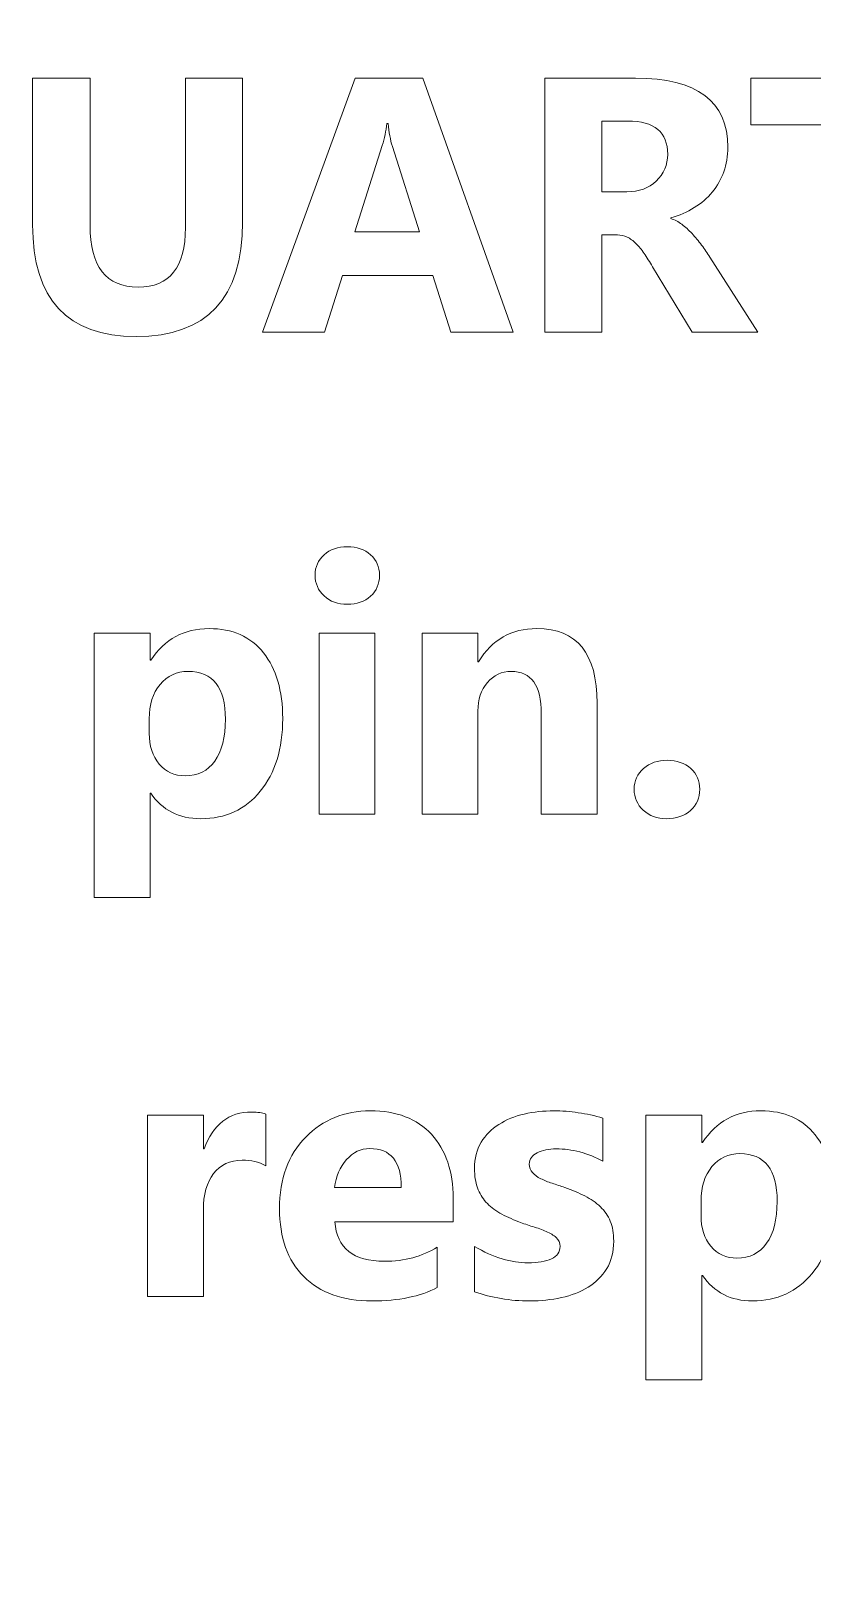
# Model space of a CAD drawing. Header units: centimetres. Extents: x -15 to 18.5, y -14.8 to 14.8.
# Drawn here: x -8.112 to -6.744, y -9.893 to -7.185 of the extents above; entities that cross this region are included whole.
import ezdxf

# ---------------------------------------------------------------- set-up
doc = ezdxf.new("R2010")
doc.units = ezdxf.units.CM
doc.header["$MEASUREMENT"] = 0
doc.layers.add('Layer 1', color=7, linetype='Continuous')

msp = doc.modelspace()

# ---------------------------------------------------------------- linework, layer by layer
at = {"layer": 'Layer 1', "color": 5, "lineweight": 53}
msp.add_open_spline([(-13.5, -4.9), (-13.5, -4.9), (4.5, -4.9), (4.5, -4.9), (4.5, -4.9), (4.5, -4.9), (4.5, -12.1), (4.5, -12.1), (4.5, -12.1), (4.5, -12.1), (-13.5, -12.1), (-13.5, -12.1), (-13.5, -12.1), (-13.5, -12.1), (-13.5, -4.9), (-13.5, -4.9)], degree=3, knots=[0, 0, 0, 0, 0.2, 0.2, 0.2, 0.2, 0.4, 0.4, 0.4, 0.4, 0.6, 0.6, 0.6, 0.6, 1, 1, 1, 1], dxfattribs=at)
at = {"layer": 'Layer 1', "color": 202, "lineweight": 9}
for points, knots in [([(-7.741, -7.52017), (-7.741, -7.65362), (-7.80323, -7.72041), (-7.92758, -7.72041), (-7.92758, -7.72041), (-8.04834, -7.72041), (-8.10867, -7.65521), (-8.10867, -7.52483), (-8.10867, -7.52483), (-8.10867, -7.52483), (-8.10867, -7.26807), (-8.10867, -7.26807), (-8.10867, -7.26807), (-8.10867, -7.26807), (-8.00823, -7.26807), (-8.00823, -7.26807), (-8.00823, -7.26807), (-8.00823, -7.26807), (-8.00823, -7.52599), (-8.00823, -7.52599), (-8.00823, -7.52599), (-8.00823, -7.59796), (-7.98008, -7.63394), (-7.92388, -7.63394), (-7.92388, -7.63394), (-7.86874, -7.63394), (-7.84112, -7.59923), (-7.84112, -7.52969), (-7.84112, -7.52969), (-7.84112, -7.52969), (-7.84112, -7.26807), (-7.84112, -7.26807), (-7.84112, -7.26807), (-7.84112, -7.26807), (-7.741, -7.26807), (-7.741, -7.26807), (-7.741, -7.26807), (-7.741, -7.26807), (-7.741, -7.52017), (-7.741, -7.52017)], [0, 0, 0, 0, 0.0909091, 0.0909091, 0.0909091, 0.0909091, 0.1818182, 0.1818182, 0.1818182, 0.1818182, 0.2727273, 0.2727273, 0.2727273, 0.2727273, 0.3636364, 0.3636364, 0.3636364, 0.3636364, 0.4545455, 0.4545455, 0.4545455, 0.4545455, 0.5454545, 0.5454545, 0.5454545, 0.5454545, 0.6363636, 0.6363636, 0.6363636, 0.6363636, 0.7272727, 0.7272727, 0.7272727, 0.7272727, 0.8181818, 0.8181818, 0.8181818, 0.8181818, 1, 1, 1, 1]), ([(-7.26719, -7.71268), (-7.26719, -7.71268), (-7.3763, -7.71268), (-7.3763, -7.71268), (-7.3763, -7.71268), (-7.3763, -7.71268), (-7.40794, -7.61373), (-7.40794, -7.61373), (-7.40794, -7.61373), (-7.40794, -7.61373), (-7.56606, -7.61373), (-7.56606, -7.61373), (-7.56606, -7.61373), (-7.56606, -7.61373), (-7.59739, -7.71268), (-7.59739, -7.71268), (-7.59739, -7.71268), (-7.59739, -7.71268), (-7.70597, -7.71268), (-7.70597, -7.71268), (-7.70597, -7.71268), (-7.70597, -7.71268), (-7.54405, -7.26807), (-7.54405, -7.26807), (-7.54405, -7.26807), (-7.54405, -7.26807), (-7.4253, -7.26807), (-7.4253, -7.26807), (-7.4253, -7.26807), (-7.4253, -7.26807), (-7.26719, -7.71268), (-7.26719, -7.71268)], [0, 0, 0, 0, 0.1111111, 0.1111111, 0.1111111, 0.1111111, 0.2222222, 0.2222222, 0.2222222, 0.2222222, 0.3333333, 0.3333333, 0.3333333, 0.3333333, 0.4444444, 0.4444444, 0.4444444, 0.4444444, 0.5555556, 0.5555556, 0.5555556, 0.5555556, 0.6666667, 0.6666667, 0.6666667, 0.6666667, 0.7777778, 0.7777778, 0.7777778, 0.7777778, 1, 1, 1, 1]), ([(-6.83867, -7.71268), (-6.83867, -7.71268), (-6.95371, -7.71268), (-6.95371, -7.71268), (-6.95371, -7.71268), (-6.95371, -7.71268), (-7.02282, -7.59827), (-7.02282, -7.59827), (-7.02282, -7.59827), (-7.028, -7.5896), (-7.03298, -7.58187), (-7.03774, -7.57499), (-7.03774, -7.57499), (-7.0425, -7.56822), (-7.04726, -7.5624), (-7.05213, -7.55753), (-7.05213, -7.55753), (-7.057, -7.55266), (-7.06208, -7.54896), (-7.06737, -7.54631), (-7.06737, -7.54631), (-7.07266, -7.54377), (-7.07838, -7.5425), (-7.08452, -7.5425), (-7.08452, -7.5425), (-7.08452, -7.5425), (-7.11151, -7.5425), (-7.11151, -7.5425), (-7.11151, -7.5425), (-7.11151, -7.5425), (-7.11151, -7.71268), (-7.11151, -7.71268), (-7.11151, -7.71268), (-7.11151, -7.71268), (-7.21173, -7.71268), (-7.21173, -7.71268), (-7.21173, -7.71268), (-7.21173, -7.71268), (-7.21173, -7.26807), (-7.21173, -7.26807), (-7.21173, -7.26807), (-7.21173, -7.26807), (-7.05298, -7.26807), (-7.05298, -7.26807), (-7.05298, -7.26807), (-6.94503, -7.26807), (-6.89105, -7.3084), (-6.89105, -7.38894), (-6.89105, -7.38894), (-6.89105, -7.40449), (-6.89349, -7.41878), (-6.89825, -7.4319), (-6.89825, -7.4319), (-6.90301, -7.44503), (-6.90968, -7.45688), (-6.91836, -7.46746), (-6.91836, -7.46746), (-6.92704, -7.47794), (-6.93752, -7.48704), (-6.94979, -7.49466), (-6.94979, -7.49466), (-6.96217, -7.50239), (-6.97583, -7.50832), (-6.99096, -7.51265), (-6.99096, -7.51265), (-6.99096, -7.51265), (-6.99096, -7.51392), (-6.99096, -7.51392), (-6.99096, -7.51392), (-6.98429, -7.51604), (-6.97794, -7.51932), (-6.9717, -7.52398), (-6.9717, -7.52398), (-6.96546, -7.52864), (-6.95953, -7.53403), (-6.95371, -7.54028), (-6.95371, -7.54028), (-6.94789, -7.54652), (-6.94238, -7.55319), (-6.93709, -7.56028), (-6.93709, -7.56028), (-6.9318, -7.56737), (-6.92704, -7.57436), (-6.9227, -7.58123), (-6.9227, -7.58123), (-6.9227, -7.58123), (-6.83867, -7.71268), (-6.83867, -7.71268)], [0, 0, 0, 0, 0.0434783, 0.0434783, 0.0434783, 0.0434783, 0.0869565, 0.0869565, 0.0869565, 0.0869565, 0.1304348, 0.1304348, 0.1304348, 0.1304348, 0.173913, 0.173913, 0.173913, 0.173913, 0.2173913, 0.2173913, 0.2173913, 0.2173913, 0.2608696, 0.2608696, 0.2608696, 0.2608696, 0.3043478, 0.3043478, 0.3043478, 0.3043478, 0.3478261, 0.3478261, 0.3478261, 0.3478261, 0.3913043, 0.3913043, 0.3913043, 0.3913043, 0.4347826, 0.4347826, 0.4347826, 0.4347826, 0.4782609, 0.4782609, 0.4782609, 0.4782609, 0.5217391, 0.5217391, 0.5217391, 0.5217391, 0.5652174, 0.5652174, 0.5652174, 0.5652174, 0.6086957, 0.6086957, 0.6086957, 0.6086957, 0.6521739, 0.6521739, 0.6521739, 0.6521739, 0.6956522, 0.6956522, 0.6956522, 0.6956522, 0.7391304, 0.7391304, 0.7391304, 0.7391304, 0.7826087, 0.7826087, 0.7826087, 0.7826087, 0.826087, 0.826087, 0.826087, 0.826087, 0.8695652, 0.8695652, 0.8695652, 0.8695652, 0.9130435, 0.9130435, 0.9130435, 0.9130435, 1, 1, 1, 1]), ([(-6.49757, -7.34957), (-6.49757, -7.34957), (-6.62446, -7.34957), (-6.62446, -7.34957), (-6.62446, -7.34957), (-6.62446, -7.34957), (-6.62446, -7.71268), (-6.62446, -7.71268), (-6.62446, -7.71268), (-6.62446, -7.71268), (-6.7249, -7.71268), (-6.7249, -7.71268), (-6.7249, -7.71268), (-6.7249, -7.71268), (-6.7249, -7.34957), (-6.7249, -7.34957), (-6.7249, -7.34957), (-6.7249, -7.34957), (-6.85105, -7.34957), (-6.85105, -7.34957), (-6.85105, -7.34957), (-6.85105, -7.34957), (-6.85105, -7.26807), (-6.85105, -7.26807), (-6.85105, -7.26807), (-6.85105, -7.26807), (-6.49757, -7.26807), (-6.49757, -7.26807), (-6.49757, -7.26807), (-6.49757, -7.26807), (-6.49757, -7.34957), (-6.49757, -7.34957)], [0, 0, 0, 0, 0.1111111, 0.1111111, 0.1111111, 0.1111111, 0.2222222, 0.2222222, 0.2222222, 0.2222222, 0.3333333, 0.3333333, 0.3333333, 0.3333333, 0.4444444, 0.4444444, 0.4444444, 0.4444444, 0.5555556, 0.5555556, 0.5555556, 0.5555556, 0.6666667, 0.6666667, 0.6666667, 0.6666667, 0.7777778, 0.7777778, 0.7777778, 0.7777778, 1, 1, 1, 1]), ([(-7.43091, -7.53689), (-7.43091, -7.53689), (-7.47864, -7.38745), (-7.47864, -7.38745), (-7.47864, -7.38745), (-7.48213, -7.37624), (-7.48467, -7.3629), (-7.48615, -7.34745), (-7.48615, -7.34745), (-7.48615, -7.34745), (-7.48859, -7.34745), (-7.48859, -7.34745), (-7.48859, -7.34745), (-7.48965, -7.36047), (-7.49219, -7.37338), (-7.49631, -7.38618), (-7.49631, -7.38618), (-7.49631, -7.38618), (-7.54468, -7.53689), (-7.54468, -7.53689), (-7.54468, -7.53689), (-7.54468, -7.53689), (-7.43091, -7.53689), (-7.43091, -7.53689)], [0, 0, 0, 0, 0.1428571, 0.1428571, 0.1428571, 0.1428571, 0.2857143, 0.2857143, 0.2857143, 0.2857143, 0.4285714, 0.4285714, 0.4285714, 0.4285714, 0.5714286, 0.5714286, 0.5714286, 0.5714286, 0.7142857, 0.7142857, 0.7142857, 0.7142857, 1, 1, 1, 1]), ([(-7.11151, -7.34311), (-7.11151, -7.34311), (-7.11151, -7.46683), (-7.11151, -7.46683), (-7.11151, -7.46683), (-7.11151, -7.46683), (-7.06811, -7.46683), (-7.06811, -7.46683), (-7.06811, -7.46683), (-7.04663, -7.46683), (-7.02938, -7.46058), (-7.01636, -7.4482), (-7.01636, -7.4482), (-7.00313, -7.43561), (-6.99646, -7.41994), (-6.99646, -7.40142), (-6.99646, -7.40142), (-6.99646, -7.36248), (-7.01975, -7.34311), (-7.06631, -7.34311), (-7.06631, -7.34311), (-7.06631, -7.34311), (-7.11151, -7.34311), (-7.11151, -7.34311)], [0, 0, 0, 0, 0.1428571, 0.1428571, 0.1428571, 0.1428571, 0.2857143, 0.2857143, 0.2857143, 0.2857143, 0.4285714, 0.4285714, 0.4285714, 0.4285714, 0.5714286, 0.5714286, 0.5714286, 0.5714286, 0.7142857, 0.7142857, 0.7142857, 0.7142857, 1, 1, 1, 1]), ([(-7.55759, -8.18957), (-7.5741, -8.18957), (-7.58765, -8.1847), (-7.59813, -8.17486), (-7.59813, -8.17486), (-7.60871, -8.16502), (-7.614, -8.15306), (-7.614, -8.13877), (-7.614, -8.13877), (-7.614, -8.12406), (-7.60871, -8.1121), (-7.59813, -8.10279), (-7.59813, -8.10279), (-7.58765, -8.09347), (-7.5741, -8.08882), (-7.55759, -8.08882), (-7.55759, -8.08882), (-7.54077, -8.08882), (-7.52722, -8.09347), (-7.51674, -8.10279), (-7.51674, -8.10279), (-7.50637, -8.1121), (-7.50108, -8.12406), (-7.50108, -8.13877), (-7.50108, -8.13877), (-7.50108, -8.15359), (-7.50637, -8.16586), (-7.51674, -8.17539), (-7.51674, -8.17539), (-7.52722, -8.18481), (-7.54077, -8.18957), (-7.55759, -8.18957)], [0, 0, 0, 0, 0.1111111, 0.1111111, 0.1111111, 0.1111111, 0.2222222, 0.2222222, 0.2222222, 0.2222222, 0.3333333, 0.3333333, 0.3333333, 0.3333333, 0.4444444, 0.4444444, 0.4444444, 0.4444444, 0.5555556, 0.5555556, 0.5555556, 0.5555556, 0.6666667, 0.6666667, 0.6666667, 0.6666667, 0.7777778, 0.7777778, 0.7777778, 0.7777778, 1, 1, 1, 1]), ([(-7.90177, -8.5204), (-7.90177, -8.5204), (-7.90304, -8.5204), (-7.90304, -8.5204), (-7.90304, -8.5204), (-7.90304, -8.5204), (-7.90304, -8.70339), (-7.90304, -8.70339), (-7.90304, -8.70339), (-7.90304, -8.70339), (-8.00093, -8.70339), (-8.00093, -8.70339), (-8.00093, -8.70339), (-8.00093, -8.70339), (-8.00093, -8.23984), (-8.00093, -8.23984), (-8.00093, -8.23984), (-8.00093, -8.23984), (-7.90304, -8.23984), (-7.90304, -8.23984), (-7.90304, -8.23984), (-7.90304, -8.23984), (-7.90304, -8.28757), (-7.90304, -8.28757), (-7.90304, -8.28757), (-7.90304, -8.28757), (-7.90177, -8.28757), (-7.90177, -8.28757), (-7.90177, -8.28757), (-7.87753, -8.25063), (-7.84356, -8.23211), (-7.79975, -8.23211), (-7.79975, -8.23211), (-7.75858, -8.23211), (-7.72683, -8.24619), (-7.70439, -8.27445), (-7.70439, -8.27445), (-7.68195, -8.3026), (-7.67073, -8.34102), (-7.67073, -8.38959), (-7.67073, -8.38959), (-7.67073, -8.44251), (-7.68386, -8.48495), (-7.71, -8.51702), (-7.71, -8.51702), (-7.73614, -8.54908), (-7.77096, -8.56507), (-7.81435, -8.56507), (-7.81435, -8.56507), (-7.85256, -8.56507), (-7.88166, -8.55025), (-7.90177, -8.5204)], [0, 0, 0, 0, 0.0714286, 0.0714286, 0.0714286, 0.0714286, 0.1428571, 0.1428571, 0.1428571, 0.1428571, 0.2142857, 0.2142857, 0.2142857, 0.2142857, 0.2857143, 0.2857143, 0.2857143, 0.2857143, 0.3571429, 0.3571429, 0.3571429, 0.3571429, 0.4285714, 0.4285714, 0.4285714, 0.4285714, 0.5, 0.5, 0.5, 0.5, 0.5714286, 0.5714286, 0.5714286, 0.5714286, 0.6428571, 0.6428571, 0.6428571, 0.6428571, 0.7142857, 0.7142857, 0.7142857, 0.7142857, 0.7857143, 0.7857143, 0.7857143, 0.7857143, 0.8571429, 0.8571429, 0.8571429, 0.8571429, 1, 1, 1, 1]), ([(-7.12008, -8.55734), (-7.12008, -8.55734), (-7.21776, -8.55734), (-7.21776, -8.55734), (-7.21776, -8.55734), (-7.21776, -8.55734), (-7.21776, -8.38092), (-7.21776, -8.38092), (-7.21776, -8.38092), (-7.21776, -8.3317), (-7.23533, -8.30715), (-7.27046, -8.30715), (-7.27046, -8.30715), (-7.2874, -8.30715), (-7.30137, -8.31361), (-7.31227, -8.32662), (-7.31227, -8.32662), (-7.32328, -8.33964), (-7.32878, -8.35626), (-7.32878, -8.37626), (-7.32878, -8.37626), (-7.32878, -8.37626), (-7.32878, -8.55734), (-7.32878, -8.55734), (-7.32878, -8.55734), (-7.32878, -8.55734), (-7.42667, -8.55734), (-7.42667, -8.55734), (-7.42667, -8.55734), (-7.42667, -8.55734), (-7.42667, -8.23984), (-7.42667, -8.23984), (-7.42667, -8.23984), (-7.42667, -8.23984), (-7.32878, -8.23984), (-7.32878, -8.23984), (-7.32878, -8.23984), (-7.32878, -8.23984), (-7.32878, -8.29011), (-7.32878, -8.29011), (-7.32878, -8.29011), (-7.32878, -8.29011), (-7.32751, -8.29011), (-7.32751, -8.29011), (-7.32751, -8.29011), (-7.30412, -8.25138), (-7.27015, -8.23211), (-7.22549, -8.23211), (-7.22549, -8.23211), (-7.15521, -8.23211), (-7.12008, -8.27572), (-7.12008, -8.36292), (-7.12008, -8.36292), (-7.12008, -8.36292), (-7.12008, -8.55734), (-7.12008, -8.55734)], [0, 0, 0, 0, 0.0666667, 0.0666667, 0.0666667, 0.0666667, 0.1333333, 0.1333333, 0.1333333, 0.1333333, 0.2, 0.2, 0.2, 0.2, 0.2666667, 0.2666667, 0.2666667, 0.2666667, 0.3333333, 0.3333333, 0.3333333, 0.3333333, 0.4, 0.4, 0.4, 0.4, 0.4666667, 0.4666667, 0.4666667, 0.4666667, 0.5333333, 0.5333333, 0.5333333, 0.5333333, 0.6, 0.6, 0.6, 0.6, 0.6666667, 0.6666667, 0.6666667, 0.6666667, 0.7333333, 0.7333333, 0.7333333, 0.7333333, 0.8, 0.8, 0.8, 0.8, 0.8666667, 0.8666667, 0.8666667, 0.8666667, 1, 1, 1, 1]), ([(-7.50923, -8.55734), (-7.50923, -8.55734), (-7.60712, -8.55734), (-7.60712, -8.55734), (-7.60712, -8.55734), (-7.60712, -8.55734), (-7.60712, -8.23984), (-7.60712, -8.23984), (-7.60712, -8.23984), (-7.60712, -8.23984), (-7.50923, -8.23984), (-7.50923, -8.23984), (-7.50923, -8.23984), (-7.50923, -8.23984), (-7.50923, -8.55734), (-7.50923, -8.55734)], [0, 0, 0, 0, 0.2, 0.2, 0.2, 0.2, 0.4, 0.4, 0.4, 0.4, 0.6, 0.6, 0.6, 0.6, 1, 1, 1, 1]), ([(-7.90452, -8.39023), (-7.90452, -8.39023), (-7.90452, -8.41563), (-7.90452, -8.41563), (-7.90452, -8.41563), (-7.90452, -8.43754), (-7.89881, -8.45542), (-7.88716, -8.46929), (-7.88716, -8.46929), (-7.87563, -8.48315), (-7.86039, -8.49003), (-7.84155, -8.49003), (-7.84155, -8.49003), (-7.81932, -8.49003), (-7.80197, -8.48146), (-7.78969, -8.46421), (-7.78969, -8.46421), (-7.77741, -8.44696), (-7.77117, -8.42251), (-7.77117, -8.39086), (-7.77117, -8.39086), (-7.77117, -8.33498), (-7.79287, -8.30715), (-7.83636, -8.30715), (-7.83636, -8.30715), (-7.85637, -8.30715), (-7.87277, -8.31466), (-7.88547, -8.3299), (-7.88547, -8.3299), (-7.89817, -8.34514), (-7.90452, -8.36525), (-7.90452, -8.39023)], [0, 0, 0, 0, 0.1111111, 0.1111111, 0.1111111, 0.1111111, 0.2222222, 0.2222222, 0.2222222, 0.2222222, 0.3333333, 0.3333333, 0.3333333, 0.3333333, 0.4444444, 0.4444444, 0.4444444, 0.4444444, 0.5555556, 0.5555556, 0.5555556, 0.5555556, 0.6666667, 0.6666667, 0.6666667, 0.6666667, 0.7777778, 0.7777778, 0.7777778, 0.7777778, 1, 1, 1, 1]), ([(-6.99879, -8.56507), (-7.01498, -8.56507), (-7.02842, -8.56009), (-7.03911, -8.55025), (-7.03911, -8.55025), (-7.0499, -8.5403), (-7.05519, -8.52813), (-7.05519, -8.51363), (-7.05519, -8.51363), (-7.05519, -8.49871), (-7.04969, -8.48654), (-7.03868, -8.47701), (-7.03868, -8.47701), (-7.02757, -8.46749), (-7.01381, -8.46272), (-6.9973, -8.46272), (-6.9973, -8.46272), (-6.98048, -8.46272), (-6.96682, -8.46759), (-6.95613, -8.47722), (-6.95613, -8.47722), (-6.94555, -8.48675), (-6.94026, -8.49892), (-6.94026, -8.51363), (-6.94026, -8.51363), (-6.94026, -8.52866), (-6.94566, -8.54104), (-6.95645, -8.55067), (-6.95645, -8.55067), (-6.96735, -8.5603), (-6.98143, -8.56507), (-6.99879, -8.56507)], [0, 0, 0, 0, 0.1111111, 0.1111111, 0.1111111, 0.1111111, 0.2222222, 0.2222222, 0.2222222, 0.2222222, 0.3333333, 0.3333333, 0.3333333, 0.3333333, 0.4444444, 0.4444444, 0.4444444, 0.4444444, 0.5555556, 0.5555556, 0.5555556, 0.5555556, 0.6666667, 0.6666667, 0.6666667, 0.6666667, 0.7777778, 0.7777778, 0.7777778, 0.7777778, 1, 1, 1, 1]), ([(-7.70049, -9.17287), (-7.71234, -9.16641), (-7.7261, -9.16324), (-7.74176, -9.16324), (-7.74176, -9.16324), (-7.76304, -9.16324), (-7.77965, -9.17107), (-7.79172, -9.18663), (-7.79172, -9.18663), (-7.80368, -9.20229), (-7.80971, -9.22346), (-7.80971, -9.25034), (-7.80971, -9.25034), (-7.80971, -9.25034), (-7.80971, -9.402), (-7.80971, -9.402), (-7.80971, -9.402), (-7.80971, -9.402), (-7.9076, -9.402), (-7.9076, -9.402), (-7.9076, -9.402), (-7.9076, -9.402), (-7.9076, -9.0845), (-7.9076, -9.0845), (-7.9076, -9.0845), (-7.9076, -9.0845), (-7.80971, -9.0845), (-7.80971, -9.0845), (-7.80971, -9.0845), (-7.80971, -9.0845), (-7.80971, -9.14345), (-7.80971, -9.14345), (-7.80971, -9.14345), (-7.80971, -9.14345), (-7.80844, -9.14345), (-7.80844, -9.14345), (-7.80844, -9.14345), (-7.79288, -9.10037), (-7.76505, -9.07889), (-7.72472, -9.07889), (-7.72472, -9.07889), (-7.71435, -9.07889), (-7.70631, -9.08016), (-7.70049, -9.08259), (-7.70049, -9.08259), (-7.70049, -9.08259), (-7.70049, -9.17287), (-7.70049, -9.17287)], [0, 0, 0, 0, 0.0769231, 0.0769231, 0.0769231, 0.0769231, 0.1538462, 0.1538462, 0.1538462, 0.1538462, 0.2307692, 0.2307692, 0.2307692, 0.2307692, 0.3076923, 0.3076923, 0.3076923, 0.3076923, 0.3846154, 0.3846154, 0.3846154, 0.3846154, 0.4615385, 0.4615385, 0.4615385, 0.4615385, 0.5384615, 0.5384615, 0.5384615, 0.5384615, 0.6153846, 0.6153846, 0.6153846, 0.6153846, 0.6923077, 0.6923077, 0.6923077, 0.6923077, 0.7692308, 0.7692308, 0.7692308, 0.7692308, 0.8461538, 0.8461538, 0.8461538, 0.8461538, 1, 1, 1, 1]), ([(-7.37219, -9.27119), (-7.37219, -9.27119), (-7.57931, -9.27119), (-7.57931, -9.27119), (-7.57931, -9.27119), (-7.57603, -9.31723), (-7.54692, -9.3403), (-7.49221, -9.3403), (-7.49221, -9.3403), (-7.45728, -9.3403), (-7.42659, -9.33204), (-7.40013, -9.31553), (-7.40013, -9.31553), (-7.40013, -9.31553), (-7.40013, -9.38623), (-7.40013, -9.38623), (-7.40013, -9.38623), (-7.42945, -9.40189), (-7.46755, -9.40973), (-7.51454, -9.40973), (-7.51454, -9.40973), (-7.56576, -9.40973), (-7.60556, -9.39554), (-7.63392, -9.36707), (-7.63392, -9.36707), (-7.66218, -9.33871), (-7.67636, -9.29902), (-7.67636, -9.24822), (-7.67636, -9.24822), (-7.67636, -9.19552), (-7.66112, -9.15371), (-7.63043, -9.12292), (-7.63043, -9.12292), (-7.59984, -9.09212), (-7.56227, -9.07677), (-7.51761, -9.07677), (-7.51761, -9.07677), (-7.47136, -9.07677), (-7.43548, -9.09053), (-7.41019, -9.11794), (-7.41019, -9.11794), (-7.38489, -9.14546), (-7.37219, -9.18282), (-7.37219, -9.22991), (-7.37219, -9.22991), (-7.37219, -9.22991), (-7.37219, -9.27119), (-7.37219, -9.27119)], [0, 0, 0, 0, 0.0769231, 0.0769231, 0.0769231, 0.0769231, 0.1538462, 0.1538462, 0.1538462, 0.1538462, 0.2307692, 0.2307692, 0.2307692, 0.2307692, 0.3076923, 0.3076923, 0.3076923, 0.3076923, 0.3846154, 0.3846154, 0.3846154, 0.3846154, 0.4615385, 0.4615385, 0.4615385, 0.4615385, 0.5384615, 0.5384615, 0.5384615, 0.5384615, 0.6153846, 0.6153846, 0.6153846, 0.6153846, 0.6923077, 0.6923077, 0.6923077, 0.6923077, 0.7692308, 0.7692308, 0.7692308, 0.7692308, 0.8461538, 0.8461538, 0.8461538, 0.8461538, 1, 1, 1, 1]), ([(-7.33472, -9.39364), (-7.33472, -9.39364), (-7.33472, -9.31426), (-7.33472, -9.31426), (-7.33472, -9.31426), (-7.31853, -9.324), (-7.30244, -9.3312), (-7.28646, -9.33596), (-7.28646, -9.33596), (-7.27048, -9.34072), (-7.25535, -9.34305), (-7.24106, -9.34305), (-7.24106, -9.34305), (-7.2237, -9.34305), (-7.20995, -9.34072), (-7.2, -9.33596), (-7.2, -9.33596), (-7.18994, -9.3312), (-7.18497, -9.324), (-7.18497, -9.31426), (-7.18497, -9.31426), (-7.18497, -9.30802), (-7.18719, -9.30283), (-7.19174, -9.29871), (-7.19174, -9.29871), (-7.19629, -9.29458), (-7.20211, -9.29098), (-7.20931, -9.28791), (-7.20931, -9.28791), (-7.2164, -9.28484), (-7.22423, -9.28198), (-7.2327, -9.27955), (-7.2327, -9.27955), (-7.24117, -9.27701), (-7.24932, -9.27426), (-7.25715, -9.27119), (-7.25715, -9.27119), (-7.26974, -9.26643), (-7.28085, -9.26124), (-7.29049, -9.25584), (-7.29049, -9.25584), (-7.30012, -9.25034), (-7.30816, -9.24399), (-7.31472, -9.23669), (-7.31472, -9.23669), (-7.32118, -9.22949), (-7.32615, -9.22113), (-7.32954, -9.21161), (-7.32954, -9.21161), (-7.33292, -9.20208), (-7.33472, -9.19086), (-7.33472, -9.17784), (-7.33472, -9.17784), (-7.33472, -9.16006), (-7.33081, -9.14472), (-7.32308, -9.13191), (-7.32308, -9.13191), (-7.31536, -9.11911), (-7.30498, -9.10863), (-7.29207, -9.10048), (-7.29207, -9.10048), (-7.27916, -9.09233), (-7.26434, -9.0863), (-7.24773, -9.08249), (-7.24773, -9.08249), (-7.23111, -9.07868), (-7.21376, -9.07677), (-7.19576, -9.07677), (-7.19576, -9.07677), (-7.18169, -9.07677), (-7.16751, -9.07783), (-7.15301, -9.08005), (-7.15301, -9.08005), (-7.13851, -9.08217), (-7.12422, -9.08535), (-7.11015, -9.08947), (-7.11015, -9.08947), (-7.11015, -9.08947), (-7.11015, -9.16514), (-7.11015, -9.16514), (-7.11015, -9.16514), (-7.12263, -9.15784), (-7.13586, -9.15244), (-7.15004, -9.14885), (-7.15004, -9.14885), (-7.16423, -9.14525), (-7.17809, -9.14345), (-7.19174, -9.14345), (-7.19174, -9.14345), (-7.1982, -9.14345), (-7.20423, -9.14398), (-7.20984, -9.14514), (-7.20984, -9.14514), (-7.21556, -9.1462), (-7.22064, -9.14789), (-7.22497, -9.15012), (-7.22497, -9.15012), (-7.22931, -9.15223), (-7.2327, -9.15498), (-7.23513, -9.15848), (-7.23513, -9.15848), (-7.23767, -9.16186), (-7.23884, -9.16578), (-7.23884, -9.17012), (-7.23884, -9.17012), (-7.23884, -9.17583), (-7.23704, -9.18081), (-7.23334, -9.18494), (-7.23334, -9.18494), (-7.22953, -9.18906), (-7.22476, -9.19266), (-7.21873, -9.19562), (-7.21873, -9.19562), (-7.2127, -9.19869), (-7.20603, -9.20134), (-7.19873, -9.20367), (-7.19873, -9.20367), (-7.19143, -9.2061), (-7.18412, -9.20854), (-7.17682, -9.21097), (-7.17682, -9.21097), (-7.1638, -9.21552), (-7.15206, -9.2205), (-7.14147, -9.22589), (-7.14147, -9.22589), (-7.13099, -9.23129), (-7.12189, -9.23753), (-7.11438, -9.24484), (-7.11438, -9.24484), (-7.10686, -9.25203), (-7.10104, -9.2605), (-7.09702, -9.27024), (-7.09702, -9.27024), (-7.093, -9.27997), (-7.09099, -9.29151), (-7.09099, -9.30495), (-7.09099, -9.30495), (-7.09099, -9.32379), (-7.09501, -9.33988), (-7.10327, -9.35321), (-7.10327, -9.35321), (-7.11142, -9.36655), (-7.12221, -9.37734), (-7.13576, -9.3857), (-7.13576, -9.3857), (-7.1493, -9.39406), (-7.16497, -9.4002), (-7.18264, -9.40401), (-7.18264, -9.40401), (-7.20032, -9.40782), (-7.21862, -9.40973), (-7.23767, -9.40973), (-7.23767, -9.40973), (-7.2726, -9.40973), (-7.30488, -9.40433), (-7.33472, -9.39364)], [0, 0, 0, 0, 0.025, 0.025, 0.025, 0.025, 0.05, 0.05, 0.05, 0.05, 0.075, 0.075, 0.075, 0.075, 0.1, 0.1, 0.1, 0.1, 0.125, 0.125, 0.125, 0.125, 0.15, 0.15, 0.15, 0.15, 0.175, 0.175, 0.175, 0.175, 0.2, 0.2, 0.2, 0.2, 0.225, 0.225, 0.225, 0.225, 0.25, 0.25, 0.25, 0.25, 0.275, 0.275, 0.275, 0.275, 0.3, 0.3, 0.3, 0.3, 0.325, 0.325, 0.325, 0.325, 0.35, 0.35, 0.35, 0.35, 0.375, 0.375, 0.375, 0.375, 0.4, 0.4, 0.4, 0.4, 0.425, 0.425, 0.425, 0.425, 0.45, 0.45, 0.45, 0.45, 0.475, 0.475, 0.475, 0.475, 0.5, 0.5, 0.5, 0.5, 0.525, 0.525, 0.525, 0.525, 0.55, 0.55, 0.55, 0.55, 0.575, 0.575, 0.575, 0.575, 0.6, 0.6, 0.6, 0.6, 0.625, 0.625, 0.625, 0.625, 0.65, 0.65, 0.65, 0.65, 0.675, 0.675, 0.675, 0.675, 0.7, 0.7, 0.7, 0.7, 0.725, 0.725, 0.725, 0.725, 0.75, 0.75, 0.75, 0.75, 0.775, 0.775, 0.775, 0.775, 0.8, 0.8, 0.8, 0.8, 0.825, 0.825, 0.825, 0.825, 0.85, 0.85, 0.85, 0.85, 0.875, 0.875, 0.875, 0.875, 0.9, 0.9, 0.9, 0.9, 0.925, 0.925, 0.925, 0.925, 0.95, 0.95, 0.95, 0.95, 1, 1, 1, 1]), ([(-6.93531, -9.36506), (-6.93531, -9.36506), (-6.93658, -9.36506), (-6.93658, -9.36506), (-6.93658, -9.36506), (-6.93658, -9.36506), (-6.93658, -9.54805), (-6.93658, -9.54805), (-6.93658, -9.54805), (-6.93658, -9.54805), (-7.03447, -9.54805), (-7.03447, -9.54805), (-7.03447, -9.54805), (-7.03447, -9.54805), (-7.03447, -9.0845), (-7.03447, -9.0845), (-7.03447, -9.0845), (-7.03447, -9.0845), (-6.93658, -9.0845), (-6.93658, -9.0845), (-6.93658, -9.0845), (-6.93658, -9.0845), (-6.93658, -9.13223), (-6.93658, -9.13223), (-6.93658, -9.13223), (-6.93658, -9.13223), (-6.93531, -9.13223), (-6.93531, -9.13223), (-6.93531, -9.13223), (-6.91107, -9.09529), (-6.8771, -9.07677), (-6.83329, -9.07677), (-6.83329, -9.07677), (-6.79212, -9.07677), (-6.76037, -9.09085), (-6.73793, -9.11911), (-6.73793, -9.11911), (-6.71549, -9.14726), (-6.70427, -9.18568), (-6.70427, -9.23425), (-6.70427, -9.23425), (-6.70427, -9.28717), (-6.7174, -9.32961), (-6.74354, -9.36168), (-6.74354, -9.36168), (-6.76968, -9.39374), (-6.8045, -9.40973), (-6.84789, -9.40973), (-6.84789, -9.40973), (-6.8861, -9.40973), (-6.9152, -9.39491), (-6.93531, -9.36506)], [0, 0, 0, 0, 0.0714286, 0.0714286, 0.0714286, 0.0714286, 0.1428571, 0.1428571, 0.1428571, 0.1428571, 0.2142857, 0.2142857, 0.2142857, 0.2142857, 0.2857143, 0.2857143, 0.2857143, 0.2857143, 0.3571429, 0.3571429, 0.3571429, 0.3571429, 0.4285714, 0.4285714, 0.4285714, 0.4285714, 0.5, 0.5, 0.5, 0.5, 0.5714286, 0.5714286, 0.5714286, 0.5714286, 0.6428571, 0.6428571, 0.6428571, 0.6428571, 0.7142857, 0.7142857, 0.7142857, 0.7142857, 0.7857143, 0.7857143, 0.7857143, 0.7857143, 0.8571429, 0.8571429, 0.8571429, 0.8571429, 1, 1, 1, 1]), ([(-7.463, -9.21097), (-7.463, -9.16557), (-7.48141, -9.14281), (-7.51824, -9.14281), (-7.51824, -9.14281), (-7.53391, -9.14281), (-7.54756, -9.14927), (-7.55899, -9.16229), (-7.55899, -9.16229), (-7.57053, -9.1753), (-7.5774, -9.1916), (-7.57994, -9.21097), (-7.57994, -9.21097), (-7.57994, -9.21097), (-7.463, -9.21097), (-7.463, -9.21097)], [0, 0, 0, 0, 0.2, 0.2, 0.2, 0.2, 0.4, 0.4, 0.4, 0.4, 0.6, 0.6, 0.6, 0.6, 1, 1, 1, 1]), ([(-6.93806, -9.23489), (-6.93806, -9.23489), (-6.93806, -9.26029), (-6.93806, -9.26029), (-6.93806, -9.26029), (-6.93806, -9.2822), (-6.93235, -9.30008), (-6.9207, -9.31395), (-6.9207, -9.31395), (-6.90917, -9.32781), (-6.89393, -9.33469), (-6.87509, -9.33469), (-6.87509, -9.33469), (-6.85286, -9.33469), (-6.83551, -9.32612), (-6.82323, -9.30887), (-6.82323, -9.30887), (-6.81095, -9.29162), (-6.80471, -9.26717), (-6.80471, -9.23552), (-6.80471, -9.23552), (-6.80471, -9.17964), (-6.82641, -9.15181), (-6.8699, -9.15181), (-6.8699, -9.15181), (-6.88991, -9.15181), (-6.90631, -9.15932), (-6.91901, -9.17456), (-6.91901, -9.17456), (-6.93171, -9.1898), (-6.93806, -9.20991), (-6.93806, -9.23489)], [0, 0, 0, 0, 0.1111111, 0.1111111, 0.1111111, 0.1111111, 0.2222222, 0.2222222, 0.2222222, 0.2222222, 0.3333333, 0.3333333, 0.3333333, 0.3333333, 0.4444444, 0.4444444, 0.4444444, 0.4444444, 0.5555556, 0.5555556, 0.5555556, 0.5555556, 0.6666667, 0.6666667, 0.6666667, 0.6666667, 0.7777778, 0.7777778, 0.7777778, 0.7777778, 1, 1, 1, 1])]:
    msp.add_open_spline(points, degree=3, knots=knots, dxfattribs=at)

doc.saveas('drawing.dxf')
